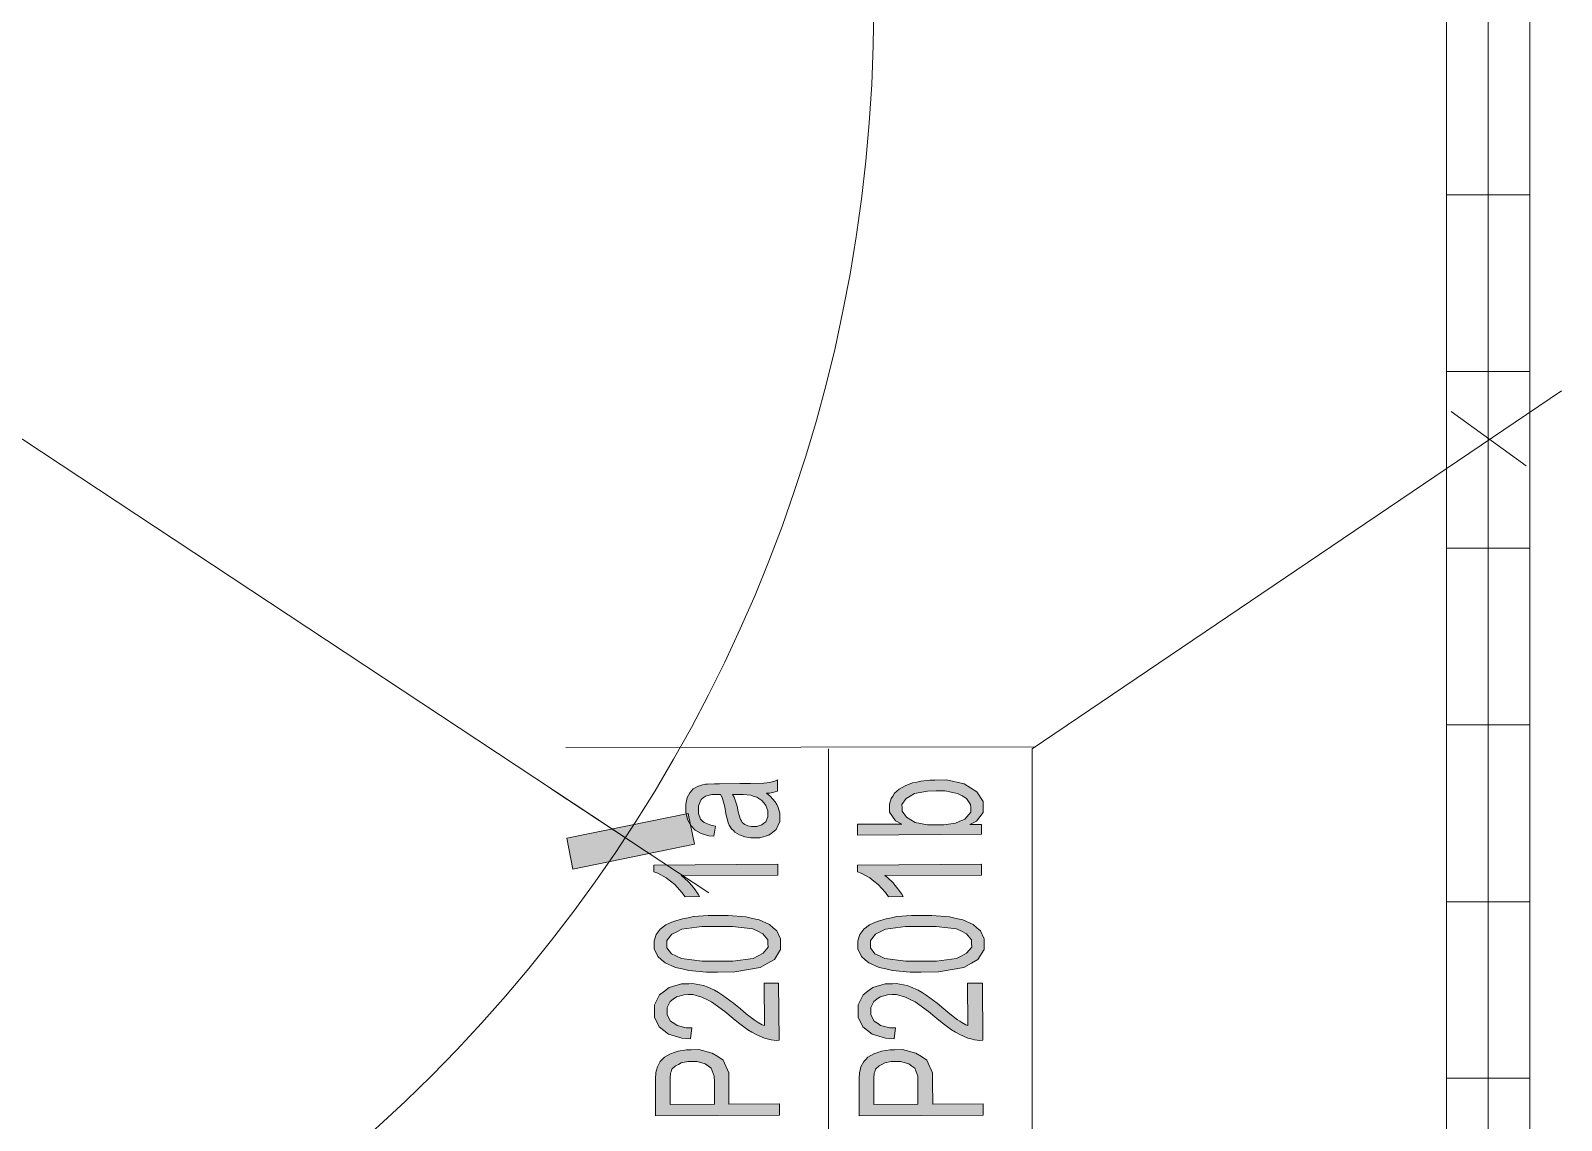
# Model space of a CAD drawing. Header units: millimetres. Extents: x 568 to 57335, y 85 to 28579.
# Drawn here: x 56566.7 to 56640, y 28051.4 to 28103.6 of the extents above; entities that cross this region are included whole.
import ezdxf

# ---------------------------------------------------------------- set-up
doc = ezdxf.new("R2010")
doc.units = ezdxf.units.MM

msp = doc.modelspace()

# ---------------------------------------------------------------- hatches: boundary and pattern name
h = msp.add_hatch(color=0)
h.paths.add_polyline_path([(56601.977, 28067.041), (56602.144, 28066.897), (56602.387, 28066.631), (56602.463, 28066.502), (56602.532, 28066.365), (56602.608, 28066.084), (56602.608, 28065.94), (56602.608, 28065.689), (56602.433, 28065.309), (56602.266, 28065.172), (56602.091, 28065.043), (56601.65, 28064.906), (56601.384, 28064.906), (56601.225, 28064.906), (56600.936, 28064.952), (56600.807, 28065.005), (56600.678, 28065.051), (56600.465, 28065.18), (56600.389, 28065.263), (56600.306, 28065.339), (56600.184, 28065.522), (56600.146, 28065.628), (56600.116, 28065.704), (56600.062, 28065.924), (56600.032, 28066.076), (56599.979, 28066.388), (56599.85, 28066.836), (56599.774, 28066.981), (56599.705, 28066.988), (56599.607, 28066.988), (56599.363, 28066.981), (56599.052, 28066.912), (56598.961, 28066.836), (56598.839, 28066.737), (56598.718, 28066.449), (56598.718, 28066.259), (56598.725, 28066.076), (56598.809, 28065.81), (56598.9, 28065.727), (56598.991, 28065.643), (56599.31, 28065.522), (56599.538, 28065.476), (56599.447, 28064.982), (56599.219, 28065.013), (56598.847, 28065.119), (56598.71, 28065.203), (56598.566, 28065.279), (56598.345, 28065.499), (56598.269, 28065.643), (56598.193, 28065.795), (56598.117, 28066.137), (56598.117, 28066.327), (56598.117, 28066.517), (56598.178, 28066.836), (56598.239, 28066.958), (56598.307, 28067.072), (56598.467, 28067.254), (56598.566, 28067.307), (56598.664, 28067.368), (56598.908, 28067.444), (56599.06, 28067.474), (56599.151, 28067.482), (56599.485, 28067.497), (56599.728, 28067.497), (56600.701, 28067.505), (56601.21, 28067.512), (56601.848, 28067.528), (56601.985, 28067.55), (56602.121, 28067.566), (56602.38, 28067.626), (56602.501, 28067.679), (56602.501, 28067.148), (56602.387, 28067.11), (56602.129, 28067.056)])
h.paths.add_polyline_path([(56600.343, 28066.988), (56600.427, 28066.851), (56600.571, 28066.433), (56600.625, 28066.16), (56600.663, 28066), (56600.731, 28065.78), (56600.777, 28065.719), (56600.815, 28065.651), (56600.936, 28065.552), (56601.012, 28065.514), (56601.088, 28065.484), (56601.263, 28065.446), (56601.362, 28065.446), (56601.506, 28065.446), (56601.749, 28065.529), (56601.84, 28065.605), (56601.939, 28065.681), (56602.038, 28065.909), (56602.038, 28066.054), (56602.038, 28066.206), (56601.939, 28066.464), (56601.848, 28066.578), (56601.757, 28066.692), (56601.506, 28066.859), (56601.339, 28066.912), (56601.217, 28066.95), (56600.853, 28066.988), (56600.617, 28066.988)])
h = msp.add_hatch(color=0)
h.paths.add_polyline_path([(56612.264, 28065.552), (56612.264, 28065.081), (56606.338, 28065.043), (56606.33, 28065.56), (56608.45, 28065.567), (56608.154, 28065.727), (56607.865, 28066.137), (56607.865, 28066.388), (56607.865, 28066.525), (56607.941, 28066.791), (56608.017, 28066.912), (56608.101, 28067.041), (56608.321, 28067.246), (56608.465, 28067.322), (56608.61, 28067.406), (56608.959, 28067.535), (56609.164, 28067.581), (56609.362, 28067.626), (56609.802, 28067.672), (56610.038, 28067.672), (56610.585, 28067.679), (56611.443, 28067.49), (56611.74, 28067.3), (56612.044, 28067.11), (56612.348, 28066.654), (56612.348, 28066.388), (56612.355, 28066.122), (56612.036, 28065.704), (56611.717, 28065.552)])
h.paths.add_polyline_path([(56610.076, 28065.537), (56610.463, 28065.537), (56611.026, 28065.613), (56611.193, 28065.689), (56611.474, 28065.81), (56611.755, 28066.137), (56611.755, 28066.342), (56611.747, 28066.509), (56611.542, 28066.798), (56611.337, 28066.92), (56611.124, 28067.034), (56610.509, 28067.155), (56610.099, 28067.155), (56609.681, 28067.148), (56609.058, 28067.026), (56608.86, 28066.912), (56608.663, 28066.791), (56608.458, 28066.509), (56608.465, 28066.342), (56608.465, 28066.183), (56608.67, 28065.894), (56608.883, 28065.773), (56609.088, 28065.651), (56609.688, 28065.537)])
h = msp.add_hatch(color=0)
h.dxf.hatch_style = 2
h.paths.add_polyline_path([(56592.708, 28063.417), (56592.412, 28064.891), (56598.231, 28066.076), (56598.528, 28064.61)])
h = msp.add_hatch(color=0)
h.dxf.hatch_style = 2
h.paths.add_polyline_path([(56602.524, 28063.645), (56602.524, 28063.129), (56597.889, 28063.106), (56598.019, 28063.015), (56598.269, 28062.771), (56598.391, 28062.627), (56598.52, 28062.475), (56598.71, 28062.209), (56598.771, 28062.095), (56598.072, 28062.088), (56597.927, 28062.3), (56597.578, 28062.673), (56597.373, 28062.832), (56597.168, 28062.992), (56596.765, 28063.212), (56596.575, 28063.281), (56596.575, 28063.607)])
h = msp.add_hatch(color=0)
h.dxf.hatch_style = 2
h.paths.add_polyline_path([(56612.272, 28063.645), (56612.272, 28063.129), (56607.637, 28063.106), (56607.766, 28063.015), (56608.017, 28062.771), (56608.139, 28062.627), (56608.268, 28062.475), (56608.458, 28062.209), (56608.518, 28062.095), (56607.819, 28062.088), (56607.675, 28062.3), (56607.326, 28062.673), (56607.12, 28062.832), (56606.915, 28062.992), (56606.513, 28063.212), (56606.323, 28063.281), (56606.323, 28063.607)])
h = msp.add_hatch(color=0)
h.paths.add_polyline_path([(56599.629, 28058.486), (56599.105, 28058.486), (56598.262, 28058.555), (56597.935, 28058.631), (56597.616, 28058.699), (56597.122, 28058.927), (56596.947, 28059.071), (56596.773, 28059.223), (56596.598, 28059.596), (56596.598, 28059.816), (56596.598, 28059.983), (56596.689, 28060.28), (56596.78, 28060.409), (56596.879, 28060.53), (56597.153, 28060.743), (56597.335, 28060.827), (56597.517, 28060.91), (56597.958, 28061.039), (56598.216, 28061.085), (56598.475, 28061.138), (56599.173, 28061.184), (56599.614, 28061.191), (56600.138, 28061.191), (56600.982, 28061.123), (56601.301, 28061.047), (56601.62, 28060.978), (56602.121, 28060.758), (56602.296, 28060.606), (56602.471, 28060.462), (56602.646, 28060.082), (56602.646, 28059.854), (56602.646, 28059.558), (56602.349, 28059.087), (56602.038, 28058.912), (56601.673, 28058.707), (56600.465, 28058.494)])
h.paths.add_polyline_path([(56599.629, 28059.011), (56600.359, 28059.011), (56601.331, 28059.14), (56601.574, 28059.261), (56601.81, 28059.383), (56602.053, 28059.679), (56602.045, 28059.854), (56602.045, 28060.029), (56601.802, 28060.317), (56601.559, 28060.439), (56601.316, 28060.553), (56600.351, 28060.667), (56599.622, 28060.667), (56598.885, 28060.659), (56597.92, 28060.538), (56597.677, 28060.416), (56597.441, 28060.295), (56597.198, 28059.998), (56597.198, 28059.816), (56597.198, 28059.641), (56597.418, 28059.36), (56597.631, 28059.261), (56597.897, 28059.132), (56598.9, 28059.003)])
h = msp.add_hatch(color=0)
h.paths.add_polyline_path([(56609.377, 28058.486), (56608.853, 28058.486), (56608.009, 28058.555), (56607.683, 28058.631), (56607.364, 28058.699), (56606.87, 28058.927), (56606.695, 28059.071), (56606.52, 28059.223), (56606.346, 28059.596), (56606.346, 28059.816), (56606.346, 28059.983), (56606.437, 28060.28), (56606.535, 28060.409), (56606.627, 28060.53), (56606.9, 28060.743), (56607.082, 28060.827), (56607.265, 28060.91), (56607.705, 28061.039), (56607.964, 28061.085), (56608.222, 28061.138), (56608.921, 28061.184), (56609.362, 28061.191), (56609.886, 28061.191), (56610.729, 28061.123), (56611.048, 28061.047), (56611.367, 28060.978), (56611.869, 28060.758), (56612.044, 28060.606), (56612.218, 28060.462), (56612.393, 28060.082), (56612.393, 28059.854), (56612.401, 28059.558), (56612.097, 28059.087), (56611.793, 28058.912), (56611.421, 28058.707), (56610.213, 28058.494)])
h.paths.add_polyline_path([(56609.377, 28059.011), (56610.106, 28059.011), (56611.079, 28059.14), (56611.322, 28059.261), (56611.557, 28059.383), (56611.801, 28059.679), (56611.793, 28059.854), (56611.793, 28060.029), (56611.55, 28060.317), (56611.307, 28060.439), (56611.064, 28060.553), (56610.099, 28060.667), (56609.369, 28060.667), (56608.632, 28060.659), (56607.667, 28060.538), (56607.424, 28060.416), (56607.189, 28060.295), (56606.946, 28059.998), (56606.946, 28059.816), (56606.946, 28059.641), (56607.166, 28059.36), (56607.379, 28059.261), (56607.645, 28059.132), (56608.648, 28059.003)])
h = msp.add_hatch(color=0)
h.dxf.hatch_style = 2
h.paths.add_polyline_path([(56601.855, 28057.955), (56602.554, 28057.955), (56602.577, 28055.22), (56602.44, 28055.212), (56602.19, 28055.242), (56602.068, 28055.273), (56601.871, 28055.326), (56601.476, 28055.493), (56601.278, 28055.607), (56601.08, 28055.721), (56600.632, 28056.048), (56600.381, 28056.268), (56599.979, 28056.602), (56599.348, 28057.051), (56599.113, 28057.172), (56598.885, 28057.286), (56598.444, 28057.408), (56598.239, 28057.408), (56598.026, 28057.4), (56597.662, 28057.294), (56597.51, 28057.18), (56597.365, 28057.073), (56597.221, 28056.792), (56597.221, 28056.618), (56597.221, 28056.435), (56597.38, 28056.139), (56597.54, 28056.032), (56597.692, 28055.919), (56598.133, 28055.812), (56598.406, 28055.812), (56598.338, 28055.288), (56597.92, 28055.311), (56597.282, 28055.508), (56597.061, 28055.683), (56596.841, 28055.858), (56596.613, 28056.329), (56596.613, 28056.625), (56596.613, 28056.921), (56596.849, 28057.4), (56597.084, 28057.575), (56597.32, 28057.75), (56597.905, 28057.924), (56598.254, 28057.924), (56598.429, 28057.932), (56598.778, 28057.879), (56598.953, 28057.833), (56599.128, 28057.78), (56599.485, 28057.613), (56599.675, 28057.499), (56599.872, 28057.377), (56600.397, 28056.99), (56600.723, 28056.716), (56601.004, 28056.488), (56601.377, 28056.2), (56601.476, 28056.131), (56601.574, 28056.07), (56601.772, 28055.964), (56601.871, 28055.919)])
h = msp.add_hatch(color=0)
h.dxf.hatch_style = 2
h.paths.add_polyline_path([(56611.603, 28057.955), (56612.31, 28057.955), (56612.325, 28055.22), (56612.188, 28055.212), (56611.937, 28055.242), (56611.816, 28055.273), (56611.618, 28055.326), (56611.223, 28055.493), (56611.026, 28055.607), (56610.836, 28055.721), (56610.38, 28056.048), (56610.129, 28056.268), (56609.726, 28056.602), (56609.096, 28057.051), (56608.86, 28057.172), (56608.632, 28057.286), (56608.192, 28057.408), (56607.987, 28057.408), (56607.774, 28057.4), (56607.409, 28057.294), (56607.257, 28057.18), (56607.113, 28057.073), (56606.969, 28056.792), (56606.969, 28056.618), (56606.969, 28056.435), (56607.128, 28056.139), (56607.288, 28056.032), (56607.44, 28055.919), (56607.88, 28055.812), (56608.154, 28055.812), (56608.085, 28055.288), (56607.667, 28055.311), (56607.029, 28055.508), (56606.809, 28055.683), (56606.589, 28055.858), (56606.361, 28056.329), (56606.361, 28056.625), (56606.361, 28056.921), (56606.596, 28057.4), (56606.832, 28057.575), (56607.067, 28057.75), (56607.652, 28057.924), (56608.002, 28057.924), (56608.177, 28057.932), (56608.526, 28057.879), (56608.701, 28057.833), (56608.875, 28057.78), (56609.233, 28057.613), (56609.43, 28057.499), (56609.62, 28057.377), (56610.144, 28056.99), (56610.471, 28056.716), (56610.752, 28056.488), (56611.124, 28056.2), (56611.223, 28056.131), (56611.322, 28056.07), (56611.519, 28055.964), (56611.618, 28055.919)])
h = msp.add_hatch(color=0)
h.paths.add_polyline_path([(56602.592, 28051.626), (56596.666, 28051.596), (56596.659, 28053.153), (56596.659, 28053.366), (56596.681, 28053.677), (56596.712, 28053.784), (56596.75, 28053.943), (56596.887, 28054.194), (56596.985, 28054.3), (56597.084, 28054.407), (56597.373, 28054.574), (56597.555, 28054.635), (56597.738, 28054.703), (56598.14, 28054.764), (56598.361, 28054.764), (56598.74, 28054.771), (56599.379, 28054.604), (56599.645, 28054.437), (56599.903, 28054.27), (56600.169, 28053.662), (56600.176, 28053.229), (56600.176, 28052.165), (56602.592, 28052.181)])
h.paths.add_polyline_path([(56599.477, 28052.158), (56599.477, 28053.229), (56599.47, 28053.495), (56599.325, 28053.875), (56599.189, 28053.981), (56599.044, 28054.095), (56598.649, 28054.201), (56598.391, 28054.201), (56598.201, 28054.201), (56597.889, 28054.133), (56597.753, 28054.065), (56597.624, 28053.996), (56597.449, 28053.829), (56597.411, 28053.715), (56597.38, 28053.647), (56597.358, 28053.396), (56597.358, 28053.206), (56597.365, 28052.143)])
h = msp.add_hatch(color=0)
h.paths.add_polyline_path([(56612.348, 28051.626), (56606.414, 28051.596), (56606.406, 28053.153), (56606.406, 28053.366), (56606.429, 28053.677), (56606.459, 28053.784), (56606.497, 28053.943), (56606.634, 28054.194), (56606.733, 28054.3), (56606.832, 28054.407), (56607.12, 28054.574), (56607.303, 28054.635), (56607.485, 28054.703), (56607.888, 28054.764), (56608.108, 28054.764), (56608.488, 28054.771), (56609.126, 28054.604), (56609.392, 28054.437), (56609.65, 28054.27), (56609.916, 28053.662), (56609.924, 28053.229), (56609.932, 28052.165), (56612.34, 28052.181)])
h.paths.add_polyline_path([(56609.225, 28052.158), (56609.225, 28053.229), (56609.217, 28053.495), (56609.081, 28053.875), (56608.936, 28053.981), (56608.792, 28054.095), (56608.397, 28054.201), (56608.139, 28054.201), (56607.949, 28054.201), (56607.637, 28054.133), (56607.5, 28054.065), (56607.371, 28053.996), (56607.196, 28053.829), (56607.158, 28053.715), (56607.128, 28053.647), (56607.105, 28053.396), (56607.105, 28053.206), (56607.113, 28052.143)])

# ---------------------------------------------------------------- linework, layer by layer
at = {"color": 0, "lineweight": 0}
for points in [[(56638.521, 27977.71), (56638.521, 28218.125)], [(56634.525, 27973.713), (56634.525, 28214.122)], [(56636.523, 27978.211), (56636.523, 28213.62)], [(56595.443, 28064.762), (56474.544, 28144.65)], [(56634.525, 28095.692), (56638.521, 28095.692)], [(56634.525, 28087.235), (56638.521, 28087.235)], [(56614.688, 28069.169), (56640.033, 28086.316)], [(56638.354, 28082.715), (56634.76, 28085.328)], [(56634.525, 28078.772), (56638.521, 28078.772)], [(56634.525, 28070.316), (56638.521, 28070.316)], [(56592.366, 28069.229), (56614.862, 28069.26)], [(56604.94, 28018.037), (56604.94, 28069.169)], [(56614.688, 28018.037), (56614.688, 28069.169)], [(56591.713, 28067.231), (56599.219, 28062.27)], [(56634.525, 28061.852), (56638.521, 28061.852)], [(56634.525, 28053.396), (56638.521, 28053.396)]]:
    msp.add_lwpolyline(points, dxfattribs=at)
for points in [[(56601.977, 28067.041), (56602.144, 28066.897), (56602.387, 28066.631), (56602.463, 28066.502), (56602.532, 28066.365), (56602.608, 28066.084), (56602.608, 28065.94), (56602.608, 28065.689), (56602.433, 28065.309), (56602.266, 28065.172), (56602.091, 28065.043), (56601.65, 28064.906), (56601.384, 28064.906), (56601.225, 28064.906), (56600.936, 28064.952), (56600.807, 28065.005), (56600.678, 28065.051), (56600.465, 28065.18), (56600.389, 28065.263), (56600.306, 28065.339), (56600.184, 28065.522), (56600.146, 28065.628), (56600.116, 28065.704), (56600.062, 28065.924), (56600.032, 28066.076), (56599.979, 28066.388), (56599.85, 28066.836), (56599.774, 28066.981), (56599.705, 28066.988), (56599.607, 28066.988), (56599.363, 28066.981), (56599.052, 28066.912), (56598.961, 28066.836), (56598.839, 28066.737), (56598.718, 28066.449), (56598.718, 28066.259), (56598.725, 28066.076), (56598.809, 28065.81), (56598.9, 28065.727), (56598.991, 28065.643), (56599.31, 28065.522), (56599.538, 28065.476), (56599.447, 28064.982), (56599.219, 28065.013), (56598.847, 28065.119), (56598.71, 28065.203), (56598.566, 28065.279), (56598.345, 28065.499), (56598.269, 28065.643), (56598.193, 28065.795), (56598.117, 28066.137), (56598.117, 28066.327), (56598.117, 28066.517), (56598.178, 28066.836), (56598.239, 28066.958), (56598.307, 28067.072), (56598.467, 28067.254), (56598.566, 28067.307), (56598.664, 28067.368), (56598.908, 28067.444), (56599.06, 28067.474), (56599.151, 28067.482), (56599.485, 28067.497), (56599.728, 28067.497), (56600.701, 28067.505), (56601.21, 28067.512), (56601.848, 28067.528), (56601.985, 28067.55), (56602.121, 28067.566), (56602.38, 28067.626), (56602.501, 28067.679), (56602.501, 28067.148), (56602.387, 28067.11), (56602.129, 28067.056)], [(56612.264, 28065.552), (56612.264, 28065.081), (56606.338, 28065.043), (56606.33, 28065.56), (56608.45, 28065.567), (56608.154, 28065.727), (56607.865, 28066.137), (56607.865, 28066.388), (56607.865, 28066.525), (56607.941, 28066.791), (56608.017, 28066.912), (56608.101, 28067.041), (56608.321, 28067.246), (56608.465, 28067.322), (56608.61, 28067.406), (56608.959, 28067.535), (56609.164, 28067.581), (56609.362, 28067.626), (56609.802, 28067.672), (56610.038, 28067.672), (56610.585, 28067.679), (56611.443, 28067.49), (56611.74, 28067.3), (56612.044, 28067.11), (56612.348, 28066.654), (56612.348, 28066.388), (56612.355, 28066.122), (56612.036, 28065.704), (56611.717, 28065.552)], [(56600.343, 28066.988), (56600.427, 28066.851), (56600.571, 28066.433), (56600.625, 28066.16), (56600.663, 28066), (56600.731, 28065.78), (56600.777, 28065.719), (56600.815, 28065.651), (56600.936, 28065.552), (56601.012, 28065.514), (56601.088, 28065.484), (56601.263, 28065.446), (56601.362, 28065.446), (56601.506, 28065.446), (56601.749, 28065.529), (56601.84, 28065.605), (56601.939, 28065.681), (56602.038, 28065.909), (56602.038, 28066.054), (56602.038, 28066.206), (56601.939, 28066.464), (56601.848, 28066.578), (56601.757, 28066.692), (56601.506, 28066.859), (56601.339, 28066.912), (56601.217, 28066.95), (56600.853, 28066.988), (56600.617, 28066.988)], [(56610.076, 28065.537), (56610.463, 28065.537), (56611.026, 28065.613), (56611.193, 28065.689), (56611.474, 28065.81), (56611.755, 28066.137), (56611.755, 28066.342), (56611.747, 28066.509), (56611.542, 28066.798), (56611.337, 28066.92), (56611.124, 28067.034), (56610.509, 28067.155), (56610.099, 28067.155), (56609.681, 28067.148), (56609.058, 28067.026), (56608.86, 28066.912), (56608.663, 28066.791), (56608.458, 28066.509), (56608.465, 28066.342), (56608.465, 28066.183), (56608.67, 28065.894), (56608.883, 28065.773), (56609.088, 28065.651), (56609.688, 28065.537)], [(56592.708, 28063.417), (56592.412, 28064.891), (56598.231, 28066.076), (56598.528, 28064.61)], [(56602.524, 28063.645), (56602.524, 28063.129), (56597.889, 28063.106), (56598.019, 28063.015), (56598.269, 28062.771), (56598.391, 28062.627), (56598.52, 28062.475), (56598.71, 28062.209), (56598.771, 28062.095), (56598.072, 28062.088), (56597.927, 28062.3), (56597.578, 28062.673), (56597.373, 28062.832), (56597.168, 28062.992), (56596.765, 28063.212), (56596.575, 28063.281), (56596.575, 28063.607)], [(56612.272, 28063.645), (56612.272, 28063.129), (56607.637, 28063.106), (56607.766, 28063.015), (56608.017, 28062.771), (56608.139, 28062.627), (56608.268, 28062.475), (56608.458, 28062.209), (56608.518, 28062.095), (56607.819, 28062.088), (56607.675, 28062.3), (56607.326, 28062.673), (56607.12, 28062.832), (56606.915, 28062.992), (56606.513, 28063.212), (56606.323, 28063.281), (56606.323, 28063.607)], [(56599.629, 28058.486), (56599.105, 28058.486), (56598.262, 28058.555), (56597.935, 28058.631), (56597.616, 28058.699), (56597.122, 28058.927), (56596.947, 28059.071), (56596.773, 28059.223), (56596.598, 28059.596), (56596.598, 28059.816), (56596.598, 28059.983), (56596.689, 28060.28), (56596.78, 28060.409), (56596.879, 28060.53), (56597.153, 28060.743), (56597.335, 28060.827), (56597.517, 28060.91), (56597.958, 28061.039), (56598.216, 28061.085), (56598.475, 28061.138), (56599.173, 28061.184), (56599.614, 28061.191), (56600.138, 28061.191), (56600.982, 28061.123), (56601.301, 28061.047), (56601.62, 28060.978), (56602.121, 28060.758), (56602.296, 28060.606), (56602.471, 28060.462), (56602.646, 28060.082), (56602.646, 28059.854), (56602.646, 28059.558), (56602.349, 28059.087), (56602.038, 28058.912), (56601.673, 28058.707), (56600.465, 28058.494)], [(56609.377, 28058.486), (56608.853, 28058.486), (56608.009, 28058.555), (56607.683, 28058.631), (56607.364, 28058.699), (56606.87, 28058.927), (56606.695, 28059.071), (56606.52, 28059.223), (56606.346, 28059.596), (56606.346, 28059.816), (56606.346, 28059.983), (56606.437, 28060.28), (56606.535, 28060.409), (56606.627, 28060.53), (56606.9, 28060.743), (56607.082, 28060.827), (56607.265, 28060.91), (56607.705, 28061.039), (56607.964, 28061.085), (56608.222, 28061.138), (56608.921, 28061.184), (56609.362, 28061.191), (56609.886, 28061.191), (56610.729, 28061.123), (56611.048, 28061.047), (56611.367, 28060.978), (56611.869, 28060.758), (56612.044, 28060.606), (56612.218, 28060.462), (56612.393, 28060.082), (56612.393, 28059.854), (56612.401, 28059.558), (56612.097, 28059.087), (56611.793, 28058.912), (56611.421, 28058.707), (56610.213, 28058.494)], [(56599.629, 28059.011), (56600.359, 28059.011), (56601.331, 28059.14), (56601.574, 28059.261), (56601.81, 28059.383), (56602.053, 28059.679), (56602.045, 28059.854), (56602.045, 28060.029), (56601.802, 28060.317), (56601.559, 28060.439), (56601.316, 28060.553), (56600.351, 28060.667), (56599.622, 28060.667), (56598.885, 28060.659), (56597.92, 28060.538), (56597.677, 28060.416), (56597.441, 28060.295), (56597.198, 28059.998), (56597.198, 28059.816), (56597.198, 28059.641), (56597.418, 28059.36), (56597.631, 28059.261), (56597.897, 28059.132), (56598.9, 28059.003)], [(56609.377, 28059.011), (56610.106, 28059.011), (56611.079, 28059.14), (56611.322, 28059.261), (56611.557, 28059.383), (56611.801, 28059.679), (56611.793, 28059.854), (56611.793, 28060.029), (56611.55, 28060.317), (56611.307, 28060.439), (56611.064, 28060.553), (56610.099, 28060.667), (56609.369, 28060.667), (56608.632, 28060.659), (56607.667, 28060.538), (56607.424, 28060.416), (56607.189, 28060.295), (56606.946, 28059.998), (56606.946, 28059.816), (56606.946, 28059.641), (56607.166, 28059.36), (56607.379, 28059.261), (56607.645, 28059.132), (56608.648, 28059.003)], [(56601.855, 28057.955), (56602.554, 28057.955), (56602.577, 28055.22), (56602.44, 28055.212), (56602.19, 28055.242), (56602.068, 28055.273), (56601.871, 28055.326), (56601.476, 28055.493), (56601.278, 28055.607), (56601.08, 28055.721), (56600.632, 28056.048), (56600.381, 28056.268), (56599.979, 28056.602), (56599.348, 28057.051), (56599.113, 28057.172), (56598.885, 28057.286), (56598.444, 28057.408), (56598.239, 28057.408), (56598.026, 28057.4), (56597.662, 28057.294), (56597.51, 28057.18), (56597.365, 28057.073), (56597.221, 28056.792), (56597.221, 28056.618), (56597.221, 28056.435), (56597.38, 28056.139), (56597.54, 28056.032), (56597.692, 28055.919), (56598.133, 28055.812), (56598.406, 28055.812), (56598.338, 28055.288), (56597.92, 28055.311), (56597.282, 28055.508), (56597.061, 28055.683), (56596.841, 28055.858), (56596.613, 28056.329), (56596.613, 28056.625), (56596.613, 28056.921), (56596.849, 28057.4), (56597.084, 28057.575), (56597.32, 28057.75), (56597.905, 28057.924), (56598.254, 28057.924), (56598.429, 28057.932), (56598.778, 28057.879), (56598.953, 28057.833), (56599.128, 28057.78), (56599.485, 28057.613), (56599.675, 28057.499), (56599.872, 28057.377), (56600.397, 28056.99), (56600.723, 28056.716), (56601.004, 28056.488), (56601.377, 28056.2), (56601.476, 28056.131), (56601.574, 28056.07), (56601.772, 28055.964), (56601.871, 28055.919)], [(56611.603, 28057.955), (56612.31, 28057.955), (56612.325, 28055.22), (56612.188, 28055.212), (56611.937, 28055.242), (56611.816, 28055.273), (56611.618, 28055.326), (56611.223, 28055.493), (56611.026, 28055.607), (56610.836, 28055.721), (56610.38, 28056.048), (56610.129, 28056.268), (56609.726, 28056.602), (56609.096, 28057.051), (56608.86, 28057.172), (56608.632, 28057.286), (56608.192, 28057.408), (56607.987, 28057.408), (56607.774, 28057.4), (56607.409, 28057.294), (56607.257, 28057.18), (56607.113, 28057.073), (56606.969, 28056.792), (56606.969, 28056.618), (56606.969, 28056.435), (56607.128, 28056.139), (56607.288, 28056.032), (56607.44, 28055.919), (56607.88, 28055.812), (56608.154, 28055.812), (56608.085, 28055.288), (56607.667, 28055.311), (56607.029, 28055.508), (56606.809, 28055.683), (56606.589, 28055.858), (56606.361, 28056.329), (56606.361, 28056.625), (56606.361, 28056.921), (56606.596, 28057.4), (56606.832, 28057.575), (56607.067, 28057.75), (56607.652, 28057.924), (56608.002, 28057.924), (56608.177, 28057.932), (56608.526, 28057.879), (56608.701, 28057.833), (56608.875, 28057.78), (56609.233, 28057.613), (56609.43, 28057.499), (56609.62, 28057.377), (56610.144, 28056.99), (56610.471, 28056.716), (56610.752, 28056.488), (56611.124, 28056.2), (56611.223, 28056.131), (56611.322, 28056.07), (56611.519, 28055.964), (56611.618, 28055.919)], [(56602.592, 28051.626), (56596.666, 28051.596), (56596.659, 28053.153), (56596.659, 28053.366), (56596.681, 28053.677), (56596.712, 28053.784), (56596.75, 28053.943), (56596.887, 28054.194), (56596.985, 28054.3), (56597.084, 28054.407), (56597.373, 28054.574), (56597.555, 28054.635), (56597.738, 28054.703), (56598.14, 28054.764), (56598.361, 28054.764), (56598.74, 28054.771), (56599.379, 28054.604), (56599.645, 28054.437), (56599.903, 28054.27), (56600.169, 28053.662), (56600.176, 28053.229), (56600.176, 28052.165), (56602.592, 28052.181)], [(56612.348, 28051.626), (56606.414, 28051.596), (56606.406, 28053.153), (56606.406, 28053.366), (56606.429, 28053.677), (56606.459, 28053.784), (56606.497, 28053.943), (56606.634, 28054.194), (56606.733, 28054.3), (56606.832, 28054.407), (56607.12, 28054.574), (56607.303, 28054.635), (56607.485, 28054.703), (56607.888, 28054.764), (56608.108, 28054.764), (56608.488, 28054.771), (56609.126, 28054.604), (56609.392, 28054.437), (56609.65, 28054.27), (56609.916, 28053.662), (56609.924, 28053.229), (56609.932, 28052.165), (56612.34, 28052.181)], [(56599.477, 28052.158), (56599.477, 28053.229), (56599.47, 28053.495), (56599.325, 28053.875), (56599.189, 28053.981), (56599.044, 28054.095), (56598.649, 28054.201), (56598.391, 28054.201), (56598.201, 28054.201), (56597.889, 28054.133), (56597.753, 28054.065), (56597.624, 28053.996), (56597.449, 28053.829), (56597.411, 28053.715), (56597.38, 28053.647), (56597.358, 28053.396), (56597.358, 28053.206), (56597.365, 28052.143)], [(56609.225, 28052.158), (56609.225, 28053.229), (56609.217, 28053.495), (56609.081, 28053.875), (56608.936, 28053.981), (56608.792, 28054.095), (56608.397, 28054.201), (56608.139, 28054.201), (56607.949, 28054.201), (56607.637, 28054.133), (56607.5, 28054.065), (56607.371, 28053.996), (56607.196, 28053.829), (56607.158, 28053.715), (56607.128, 28053.647), (56607.105, 28053.396), (56607.105, 28053.206), (56607.113, 28052.143)]]:
    msp.add_lwpolyline(points, close=True, dxfattribs=at)
msp.add_ellipse((56534.807, 28104.706), major_axis=(0, 72.393), ratio=0.998688, start_param=0, end_param=6.283185, dxfattribs=at)

doc.saveas('drawing.dxf')
